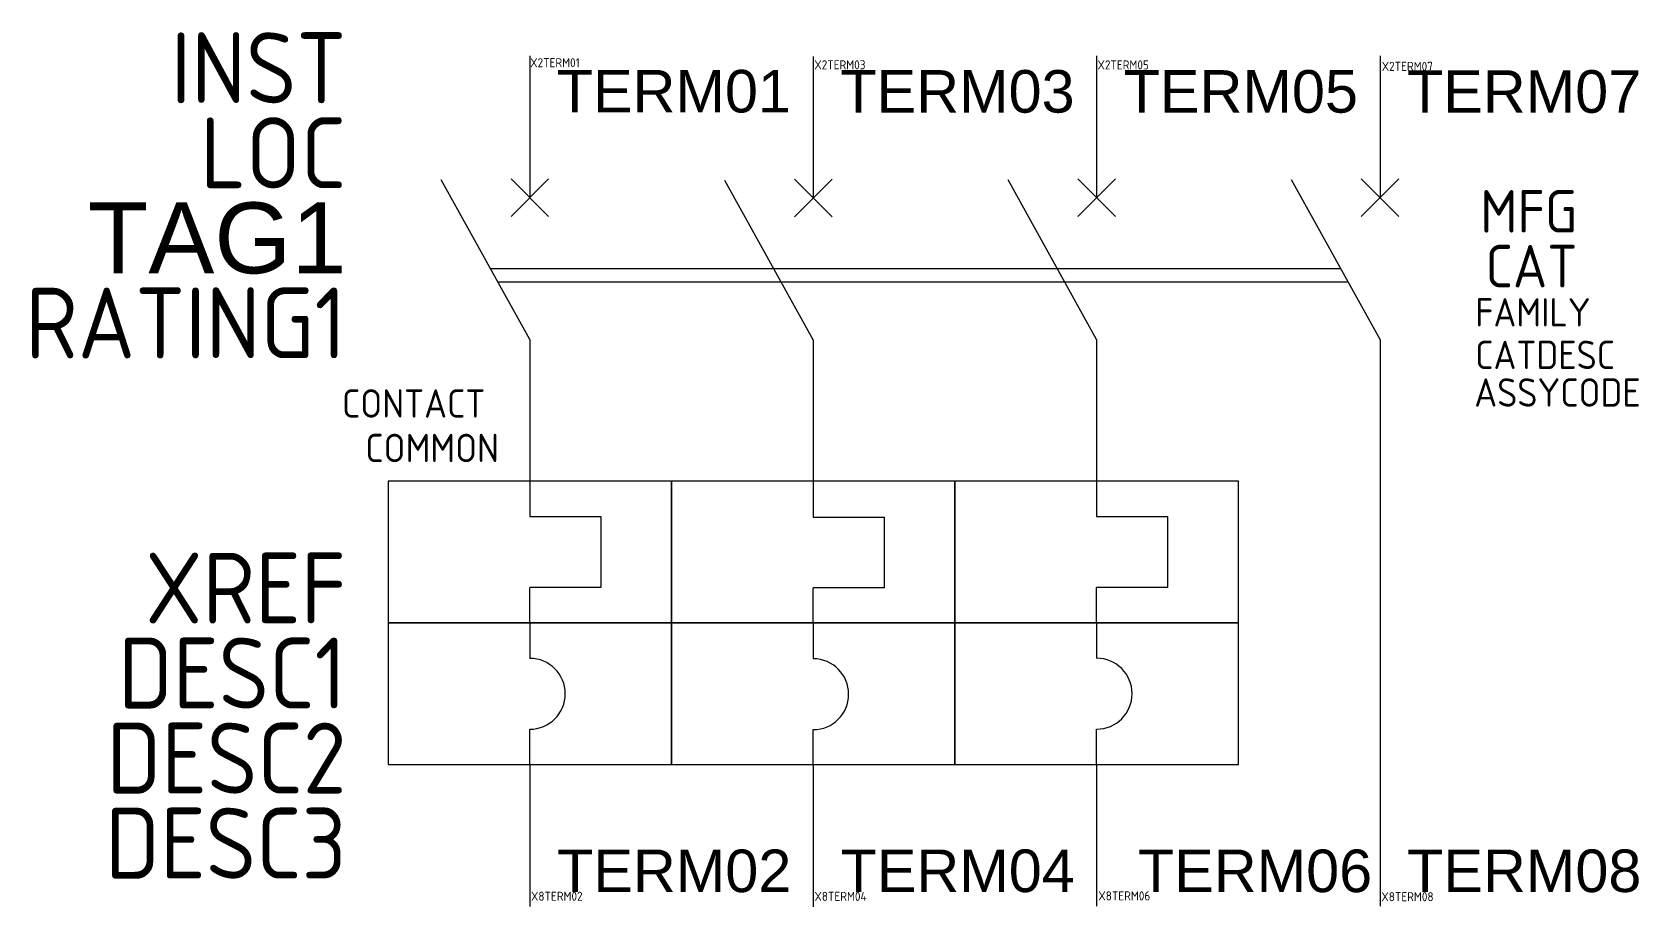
# Model space of a CAD drawing. Header units: millimetres. Extents: x -37.6 to 19.1, y -22.5 to 8.3.
import ezdxf
from ezdxf.enums import TextEntityAlignment as Align

# ---------------------------------------------------------------- set-up
doc = ezdxf.new("R2010")
doc.units = ezdxf.units.MM
doc.styles.get("Standard").update_dxf_attribs({"font": 'ARIAL.TTF'})
doc.styles.add('WD_IEC', font='ISOCP2.shx', dxfattribs={"width": 0.9, "height": 4})

msp = doc.modelspace()

# ---------------------------------------------------------------- linework, layer by layer
for p, q in [((-20, 7.497), (-20, 2.497)), ((-10, 7.482), (-10, 2.482)), ((0, 7.5), (0, 2.5)), ((10, 7.5), (10, 2.5)), ((-20, -2.503), (-23.125, 3.122)), ((-20.663, 1.834), (-19.337, 3.16)), ((-20.663, 3.16), (-19.337, 1.834)), ((-10, -2.518), (-13.125, 3.107)), ((-10.663, 1.819), (-9.337, 3.145)), ((-10.663, 3.145), (-9.337, 1.819)), ((0, -2.5), (-3.125, 3.125)), ((-0.663, 1.837), (0.663, 3.163)), ((-0.663, 3.163), (0.663, 1.837)), ((10, -2.5), (6.875, 3.125)), ((9.337, 1.837), (10.663, 3.163)), ((9.337, 3.163), (10.663, 1.837)), ((-21.39, 0), (-11.399, 0)), ((-11.399, 0), (-1.389, 0)), ((-1.389, 0), (8.611, 0)), ((-21.127, -0.474), (-11.136, -0.474)), ((-11.136, -0.474), (-1.126, -0.474)), ((-1.126, -0.474), (8.874, -0.474)), ((-20, -2.503), (-20, -7.503)), ((-10, -2.518), (-10, -7.518)), ((0, -2.5), (0, -7.5)), ((10, -2.5), (10, -22.5)), ((-20, -7.503), (-20, -8.753)), ((-10, -7.518), (-10, -8.768)), ((0, -7.5), (0, -8.75)), ((-20, -8.753), (-17.5, -8.753)), ((-17.5, -8.753), (-17.5, -11.253)), ((-10, -8.768), (-7.5, -8.768)), ((-7.5, -8.768), (-7.5, -11.268)), ((0, -8.75), (2.5, -8.75)), ((2.5, -8.75), (2.5, -11.25)), ((-20, -12.503), (-20, -11.253)), ((-17.5, -11.253), (-20, -11.253)), ((-10, -12.518), (-10, -11.268)), ((-7.5, -11.268), (-10, -11.268)), ((0, -12.5), (0, -11.25)), ((2.5, -11.25), (0, -11.25)), ((-20, -12.503), (-20, -13.753)), ((-10, -12.518), (-10, -13.768)), ((0, -12.5), (0, -13.75)), ((-20, -17.503), (-20, -16.253)), ((-10, -17.518), (-10, -16.268)), ((0, -17.5), (0, -16.25)), ((-20, -17.503), (-20, -22.503)), ((-10, -17.518), (-10, -22.518)), ((0, -17.5), (0, -22.5))]:
    msp.add_line(p, q)
for points in [[(-25, -7.5), (-25, -12.5), (-15, -12.5), (-15, -7.5)], [(-15, -7.5), (-15, -12.5), (-5, -12.5), (-5, -7.5)], [(-5, -7.5), (-5, -12.5), (5, -12.5), (5, -7.5)], [(-25, -12.5), (-25, -17.5), (-15, -17.5), (-15, -12.5)], [(-15, -12.5), (-15, -17.5), (-5, -17.5), (-5, -12.5)], [(-5, -12.5), (-5, -17.5), (5, -17.5), (5, -12.5)]]:
    msp.add_lwpolyline(points, close=True)
for centre in [(-20, -15.003), (-10, -15.018), (0, -15)]:
    msp.add_arc(centre, 1.25, 270, 90)

# ---------------------------------------------------------------- texts
at = {"style": 'WD_IEC', "flags": 1}
for tag, text, height, p in [('INST', '', 2.5, (-26.473, 5.828)), ('LOC', '', 2.5, (-26.473, 2.828)), ('MFG', 'ACKO', 1.5, (16.961, 1.266)), ('CAT', 'ВА-2002-3P+N', 1.5, (16.961, -0.667)), ('DESC1', '', 2.5, (-26.471, -15.522)), ('DESC2', '', 2.5, (-26.471, -18.522)), ('DESC3', '', 2.5, (-26.471, -21.522))]:
    msp.add_attdef(tag, text=text, height=height, dxfattribs=at).set_placement(p, align=Align.RIGHT)
for tag, p, s, height in [('X2TERM01', (-19.987, 7.098), '', 0.32), ('X2TERM03', (-9.961, 7.023), '', 0.32), ('X2TERM05', (0.031, 7.02), '', 0.32), ('X2TERM07', (10.061, 6.969), '', 0.32), ('FAMILY', (13.357, -2.047), 'CB_ACKO', 1), ('CATDESC', (13.357, -3.547), '', 1), ('ASSYCODE', (13.325, -4.875), '', 1), ('CONTACT', (-26.627, -5.262), 'NO', 1), ('COMMON', (-25.804, -6.832), '02', 1), ('X8TERM02', (-19.958, -22.304), '', 0.32), ('X8TERM04', (-9.956, -22.309), '', 0.32), ('X8TERM06', (0.061, -22.291), '', 0.32), ('X8TERM08', (10.048, -22.32), '', 0.32)]:
    msp.add_attdef(tag, p, s, height=height, dxfattribs=at)
for tag, p, s in [('TERM01', (-19.052, 5.503), '1'), ('TERM03', (-9.044, 5.497), '3'), ('TERM05', (0.954, 5.495), '5'), ('TERM07', (10.949, 5.492), 'N'), ('TERM02', (-19.04, -21.998), '2'), ('TERM04', (-9.037, -21.996), '4'), ('TERM06', (1.456, -21.999), '6'), ('TERM08', (10.955, -21.996), 'N')]:
    msp.add_attdef(tag, p, s, height=1.5)
msp.add_attdef('TAG1', text='Q', height=2.5).set_placement((-26.473, -0.172), align=Align.RIGHT)
at = {"style": 'WD_IEC'}
msp.add_attdef('RATING1', text='', height=2.5, dxfattribs=at).set_placement((-26.473, -3.172), align=Align.RIGHT)
at = {"lineweight": 15, "style": 'WD_IEC', "flags": 1}
msp.add_attdef('XREF', text='', height=2.5, dxfattribs=at).set_placement((-26.471, -12.522), align=Align.RIGHT)

doc.saveas('drawing.dxf')
